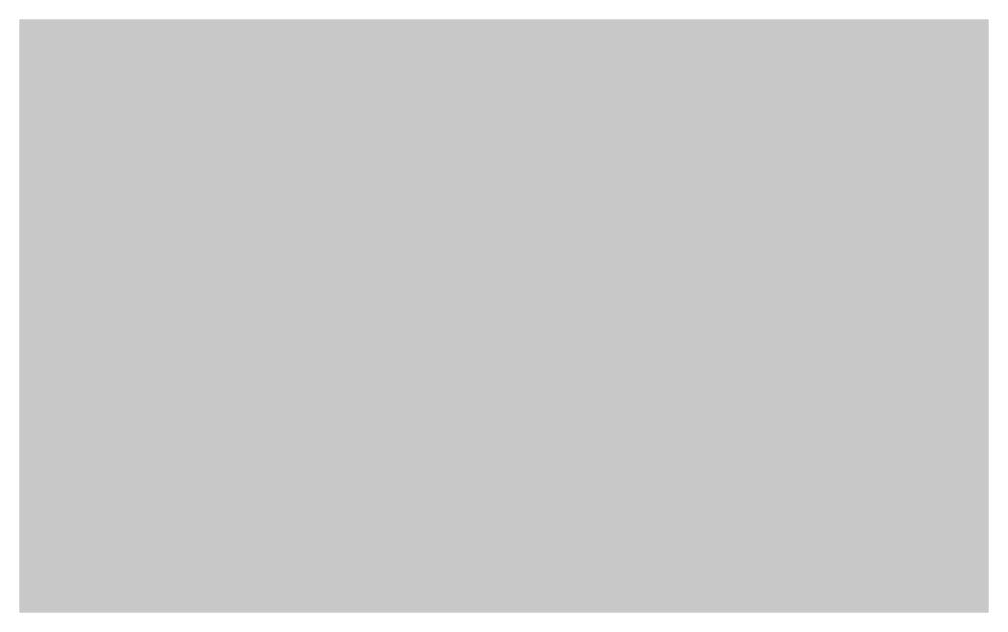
# Model space of a CAD drawing. Header units: millimetres. Extents: x 44005917 to 45882162, y -1242106 to 1898904.
# Drawn here: x 45873662 to 45882162, y 1018801 to 1024001 of the extents above; entities that cross this region are included whole.
import ezdxf

# ---------------------------------------------------------------- set-up
doc = ezdxf.new("R2010")
doc.units = ezdxf.units.MM
doc.header["$LTSCALE"] = 1000
doc.header["$MEASUREMENT"] = 0
doc.layers.get('0').update_dxf_attribs({"linetype": 'CONTINUOUS'})

msp = doc.modelspace()

# ---------------------------------------------------------------- hatches: boundary and pattern name
at = {"ltscale": 10000}
h = msp.add_hatch(dxfattribs=at)
h.set_pattern_fill('ANSI31', color=256)
h.set_pattern_definition([(45, (0, 0), (-0.08838834764832, 0.08838834764832), [])])
h.paths.add_polyline_path([(45882162, 1018801.3), (45873662, 1018801.3), (45873662, 1024001.3), (45882162, 1024001.3)])
edge = h.paths.add_edge_path(flags=17)
edge.add_line((45882162, 1022001.3), (45873662, 1022001.3))
edge = h.paths.add_edge_path(flags=16)
edge.add_line((45876962, 1022001.3), (45876962, 1018801.3))
edge = h.paths.add_edge_path(flags=16)
edge.add_line((45876962, 1020401.3), (45882162, 1020401.3))
edge = h.paths.add_edge_path(flags=16)
edge.add_line((45878962, 1022001.3), (45878962, 1018801.3))
h.paths.add_polyline_path([(45877156.3, 1020617.3), (45878870.9, 1020617.3), (45878870.9, 1021741.5), (45877156.3, 1021741.5)], flags=24)
h.paths.add_polyline_path([(45877135.2, 1019009.3), (45878892, 1019009.3), (45878892, 1020149.5), (45877135.2, 1020149.5)], flags=24)
h.paths.add_polyline_path([(45879256, 1019019.1), (45881900.2, 1019019.1), (45881900.2, 1020159.4), (45879256, 1020159.4)], flags=24)
h.paths.add_polyline_path([(45879672.1, 1020619.1), (45881484.2, 1020619.1), (45881484.2, 1021759.4), (45879672.1, 1021759.4)], flags=24)
h.paths.add_polyline_path([(45875016, 1020344.4), (45875790.6, 1020344.4), (45875790.6, 1020484.9), (45875016, 1020484.9)], flags=24)
h.paths.add_polyline_path([(45875514, 1022037.4), (45880485.5, 1022037.4), (45880485.5, 1023953.5), (45875514, 1023953.5)], flags=24)

doc.saveas('drawing.dxf')
